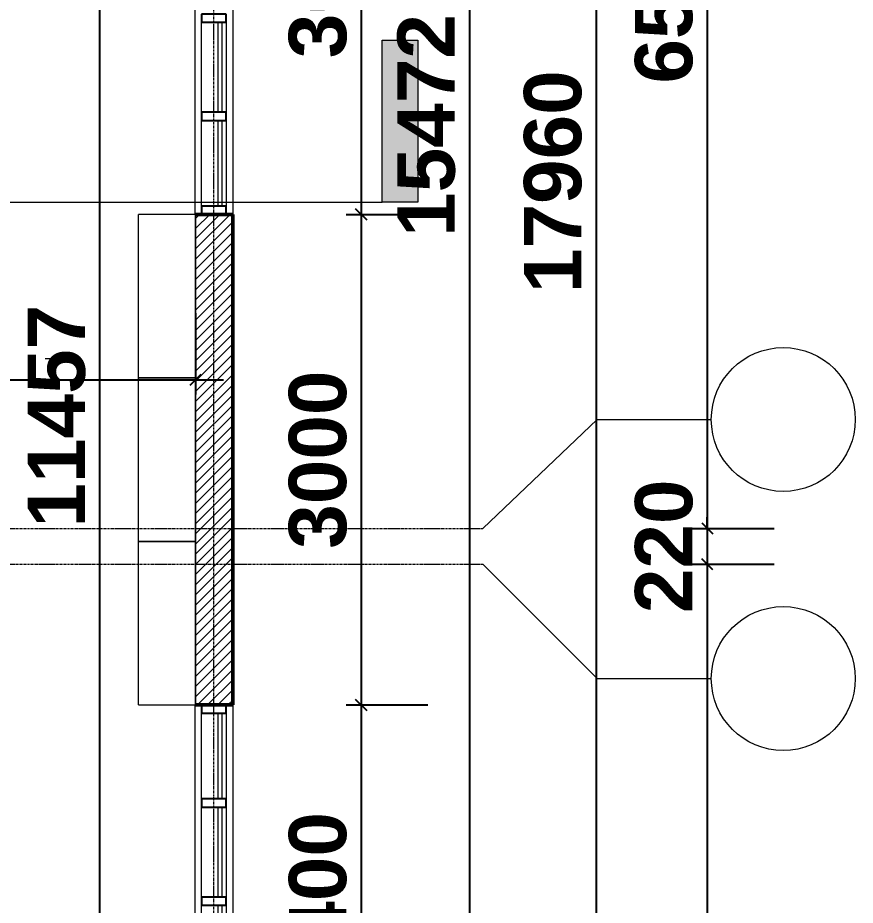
# Model space of a CAD drawing. Header units: inches. Extents: x 22 to 382261, y 22 to 371281.
# Drawn here: x 48097 to 53217, y 169352 to 174780 of the extents above; entities that cross this region are included whole.
import ezdxf

# ---------------------------------------------------------------- set-up
doc = ezdxf.new("R2010")
doc.units = ezdxf.units.IN
doc.header["$MEASUREMENT"] = 0
doc.linetypes.add('Grid Line 1_2_', pattern=[22.225, 12.7, -3.175, 3.175, -3.175])
for name, color, linetype, lineweight in [('A-ANNO-DIMS', 211, 'Continuous', 9), ('A-GLAZ-CURT', 52, 'Continuous', 9), ('A-GLAZ-CWMG', 51, 'Continuous', 9), ('A-WALL-PATT', 111, 'Continuous', 9), ('G-ANNO-DIMS', 111, 'Continuous', 9), ('G-ANNO-SYMB', 111, 'Continuous', 9), ('I-FURN', 30, 'Continuous', 9), ('I-WALL', 2, 'Continuous', 9), ('S-GRID', 1, 'Continuous', 9), ('S-GRID-IDEN', 1, 'Continuous', 9)]:
    doc.layers.add(name, color=color, linetype=linetype, lineweight=lineweight)
doc.styles.add('Arial_B', font='arialbd.ttf', dxfattribs={"height": 350.793651})
doc.dimstyles.new('2', dxfattribs={"dimscale": 304.8, "dimtxt": 346.888196, "dimasz": 0.221354, "dimexe": 1.338583, "dimexo": 0.0625, "dimgap": 0.278871, "dimtad": 1, "dimdec": 0, "dimzin": 0, "dimdsep": 46, "dimtxsty": 'Arial_B', "dimblk1": 'OBLIQUE', "dimblk2": 'OBLIQUE', "dimsah": 1, "dimcen": 0.09, "dimdle": 0.557743, "dimazin": 0, "dimtfac": 1, "dimtdec": 4, "dimtix": 1, "dimtmove": 0, "dimatfit": 3, "dimfxl": 0.557743, "dimfxlon": 1, "dimtvp": 1, "dimtolj": 1, "dimtzin": 0, "dimarcsym": 2})

# ---------------------------------------------------------------- blocks, each defined once
blk = doc.blocks.new('System Panel - Glazed-442047-02-FIRST FLOOR DIM - PART B')
at = {"layer": 'A-GLAZ-CURT', "lineweight": 18}
for p, q in [((275, 49.5), (-275, 49.5)), ((-275, 49.5), (-275, 24.5)), ((-275, 24.5), (275, 24.5)), ((275, 24.5), (275, 49.5))]:
    blk.add_line(p, q, dxfattribs=at)
blk = doc.blocks.new('System Panel - Glazed-442036-02-FIRST FLOOR DIM - PART B')
at = {"layer": 'A-GLAZ-CURT', "lineweight": 18}
for p, q in [((262.5, 49.5), (-262.5, 49.5)), ((-262.5, 49.5), (-262.5, 24.5)), ((-262.5, 24.5), (262.5, 24.5)), ((262.5, 24.5), (262.5, 49.5))]:
    blk.add_line(p, q, dxfattribs=at)
blk = doc.blocks.new('Rectangular Mullion - 50 x 150mm-441106-02-FIRST FLOOR DIM - PART B')
at = {"layer": 'A-GLAZ-CWMG'}
for p, q in [((22763.297347, 5783.191796), (22763.297347, 6333.191796)), ((22913.297347, 6333.191796), (22913.297347, 5783.191796))]:
    blk.add_line(p, q, dxfattribs=at)
blk = doc.blocks.new('Rectangular Mullion - 50 x 150mm-440587-02-FIRST FLOOR DIM - PART B')
at = {"layer": 'A-GLAZ-CWMG'}
for p, q in [((22763.3, 6383.2), (22763.3, 6908.2)), ((22913.3, 6908.2), (22913.3, 6383.2))]:
    blk.add_line(p, q, dxfattribs=at)
blk = doc.blocks.new('Rectangular Mullion - 50 x 150mm-442040-02-FIRST FLOOR DIM - PART B')
at = {"layer": 'A-GLAZ-CWMG', "lineweight": 25}
for p, q in [((-50, 75), (0, 75)), ((-50, -75), (-50, 75)), ((0, 75), (0, -75)), ((0, -75), (-50, -75))]:
    blk.add_line(p, q, dxfattribs=at)
blk = doc.blocks.new('Rectangular Mullion - 50 x 150mm-442033-02-FIRST FLOOR DIM - PART B')
at = {"layer": 'A-GLAZ-CWMG', "lineweight": 25}
for p, q in [((-25, 75), (25, 75)), ((-25, -75), (-25, 75)), ((25, 75), (25, -75)), ((25, -75), (-25, -75))]:
    blk.add_line(p, q, dxfattribs=at)
blk = doc.blocks.new('Rectangular Mullion - 50 x 150mm-V6-02-FIRST FLOOR DIM - PART B')
at = {"layer": 'A-GLAZ-CWMG', "lineweight": 25}
for p, q in [((-25, 75), (25, 75)), ((-25, -75), (-25, 75)), ((25, 75), (25, -75)), ((25, -75), (-25, -75))]:
    blk.add_line(p, q, dxfattribs=at)
blk = doc.blocks.new('Rectangular Mullion - 50 x 150mm-442043-02-FIRST FLOOR DIM - PART B')
at = {"layer": 'A-GLAZ-CWMG', "lineweight": 25}
for p, q in [((0, 75), (-50, 75)), ((-50, 75), (-50, -75)), ((0, -75), (0, 75)), ((-50, -75), (0, -75))]:
    blk.add_line(p, q, dxfattribs=at)
blk = doc.blocks.new('M8 - M8-876421-02-FIRST FLOOR DIM - PART B')
at = {"layer": 'I-FURN'}
for p, q in [((0, 350), (1000, 350)), ((0, 350), (0, 4)), ((1000, 4), (1000, 350)), ((1000, 4), (0, 4)), ((0, 4), (0, 0)), ((1000, 4), (0, 4)), ((0, 0), (1000, 0)), ((1000, 0), (1000, 4))]:
    blk.add_line(p, q, dxfattribs=at)
blk = doc.blocks.new('M8 - M8-872269-02-FIRST FLOOR DIM - PART B')
at = {"layer": 'I-FURN'}
for p, q in [((1000, 0), (0, 0)), ((0, 0), (0, -4)), ((1000, -4), (1000, 0)), ((0, -4), (1000, -4)), ((0, -4), (1000, -4)), ((0, -4), (0, -350)), ((1000, -350), (1000, -4)), ((1000, -350), (0, -350))]:
    blk.add_line(p, q, dxfattribs=at)
blk = doc.blocks.new('Section - M_Section Tail - Filled-28045-02-FIRST FLOOR DIM - PART B')
at = {"layer": 'G-ANNO-SYMB'}
blk.add_hatch(color=256, dxfattribs=at).paths.add_polyline_path([(0, 9), (0, 0), (-2, 0), (-2, 9)])
for p, q in [((0, 9), (-2, 9)), ((-2, 9), (-2, 0)), ((0, 0), (0, 9)), ((-2, 0), (0, 0))]:
    blk.add_line(p, q, dxfattribs=at)
blk = doc.blocks.new('_Oblique')
at = {"color": 0, "linetype": 'ByBlock', "lineweight": -2}
blk.add_line((-0.5, -0.5), (0.5, 0.5), dxfattribs=at)
blk = doc.blocks.new('*D5500')
at = {"layer": 'A-ANNO-DIMS', "color": 0, "lineweight": -2, "transparency": 16777216}
for p, q in [((50860.4, 166214.6), (50860.4, 182027)), ((50769.5, 181857), (51268.4, 181857)), ((50769.5, 166384.6), (51268.4, 166384.6))]:
    blk.add_line(p, q, dxfattribs=at)
at = {"layer": 'Defpoints', "color": 0, "transparency": 16777216}
for p in [(50750.4, 181857), (50860.4, 181857), (50750.4, 166384.6)]:
    blk.add_point(p, dxfattribs=at)
at = {"layer": 'A-ANNO-DIMS', "color": 0, "lineweight": -2, "transparency": 16777216, "xscale": 67.46874999999999, "yscale": 67.46874999999999, "zscale": 67.46874999999999}
for p, rotation in [((50860.4, 181857), 90), ((50860.4, 166384.6), 270)]:
    blk.add_blockref('_Oblique', p, dxfattribs=dict(at, rotation=rotation))
at = {"layer": 'A-ANNO-DIMS', "color": 0, "transparency": 16777216, "insert": (50596.3, 174120.8), "char_height": 350.79, "width": 1026.089, "attachment_point": 5, "rotation": 90, "style": 'Arial_B'}
blk.add_mtext('\\A1;15472', dxfattribs=at)
blk = doc.blocks.new('*D5507')
at = {"layer": 'A-ANNO-DIMS', "color": 0, "lineweight": -2, "transparency": 16777216}
for p, q in [((50196.8, 176747), (50196.8, 173407)), ((50105.8, 176577), (50604.8, 176577)), ((50105.8, 173577), (50604.8, 173577))]:
    blk.add_line(p, q, dxfattribs=at)
at = {"layer": 'Defpoints', "color": 0, "transparency": 16777216}
for p in [(50086.8, 176577), (50086.8, 173577), (50196.8, 173577)]:
    blk.add_point(p, dxfattribs=at)
at = {"layer": 'A-ANNO-DIMS', "color": 0, "lineweight": -2, "transparency": 16777216, "xscale": 67.46874999999999, "yscale": 67.46874999999999, "zscale": 67.46874999999999}
for p, rotation in [((50196.8, 176577), 90), ((50196.8, 173577), 270)]:
    blk.add_blockref('_Oblique', p, dxfattribs=dict(at, rotation=rotation))
at = {"layer": 'A-ANNO-DIMS', "color": 0, "transparency": 16777216, "insert": (49932.7, 175077), "char_height": 350.79, "width": 820.872, "attachment_point": 5, "rotation": 90, "style": 'Arial_B'}
blk.add_mtext('\\A1;3000', dxfattribs=at)
blk = doc.blocks.new('*D5508')
at = {"layer": 'A-ANNO-DIMS', "color": 0, "lineweight": -2, "transparency": 16777216}
for p, q in [((50196.8, 173747), (50196.8, 170407)), ((50105.8, 173577), (50604.8, 173577)), ((50105.8, 170577), (50604.8, 170577))]:
    blk.add_line(p, q, dxfattribs=at)
at = {"layer": 'Defpoints', "color": 0, "transparency": 16777216}
for p in [(50086.8, 173577), (50086.8, 170577), (50196.8, 170577)]:
    blk.add_point(p, dxfattribs=at)
at = {"layer": 'A-ANNO-DIMS', "color": 0, "lineweight": -2, "transparency": 16777216, "xscale": 67.46874999999999, "yscale": 67.46874999999999, "zscale": 67.46874999999999}
for p, rotation in [((50196.8, 173577), 90), ((50196.8, 170577), 270)]:
    blk.add_blockref('_Oblique', p, dxfattribs=dict(at, rotation=rotation))
at = {"layer": 'A-ANNO-DIMS', "color": 0, "transparency": 16777216, "insert": (49932.7, 172077), "char_height": 350.79, "width": 820.872, "attachment_point": 5, "rotation": 90, "style": 'Arial_B'}
blk.add_mtext('\\A1;3000', dxfattribs=at)
blk = doc.blocks.new('*D5509')
at = {"layer": 'A-ANNO-DIMS', "color": 0, "lineweight": -2, "transparency": 16777216}
for p, q in [((50196.8, 170747), (50196.8, 168007)), ((50105.8, 170577), (50604.8, 170577)), ((50105.8, 168177), (50604.8, 168177))]:
    blk.add_line(p, q, dxfattribs=at)
at = {"layer": 'Defpoints', "color": 0, "transparency": 16777216}
for p in [(50086.8, 170577), (50086.8, 168177), (50196.8, 168177)]:
    blk.add_point(p, dxfattribs=at)
at = {"layer": 'A-ANNO-DIMS', "color": 0, "lineweight": -2, "transparency": 16777216, "xscale": 67.46874999999999, "yscale": 67.46874999999999, "zscale": 67.46874999999999}
for p, rotation in [((50196.8, 170577), 90), ((50196.8, 168177), 270)]:
    blk.add_blockref('_Oblique', p, dxfattribs=dict(at, rotation=rotation))
at = {"layer": 'A-ANNO-DIMS', "color": 0, "transparency": 16777216, "insert": (49932.7, 169377), "char_height": 350.79, "width": 820.872, "attachment_point": 5, "rotation": 90, "style": 'Arial_B'}
blk.add_mtext('\\A1;2400', dxfattribs=at)
blk = doc.blocks.new('*D5512')
at = {"layer": 'A-ANNO-DIMS', "color": 0, "lineweight": -2, "transparency": 16777216}
for p, q in [((51633.9, 182927), (51633.9, 164627)), ((51543, 182757), (52041.9, 182757)), ((51543, 164797), (52041.9, 164797))]:
    blk.add_line(p, q, dxfattribs=at)
at = {"layer": 'Defpoints', "color": 0, "transparency": 16777216}
for p in [(51523.9, 182757), (51523.9, 164797), (51633.9, 164797)]:
    blk.add_point(p, dxfattribs=at)
at = {"layer": 'A-ANNO-DIMS', "color": 0, "lineweight": -2, "transparency": 16777216, "xscale": 67.46874999999999, "yscale": 67.46874999999999, "zscale": 67.46874999999999}
for p, rotation in [((51633.9, 182757), 90), ((51633.9, 164797), 270)]:
    blk.add_blockref('_Oblique', p, dxfattribs=dict(at, rotation=rotation))
at = {"layer": 'A-ANNO-DIMS', "color": 0, "transparency": 16777216, "insert": (51369.7, 173777), "char_height": 350.79, "width": 1026.089, "attachment_point": 5, "rotation": 90, "style": 'Arial_B'}
blk.add_mtext('\\A1;17960', dxfattribs=at)
blk = doc.blocks.new('*D5535')
at = {"layer": 'A-ANNO-DIMS', "color": 0, "lineweight": -2, "transparency": 16777216}
for p, q in [((28139.5, 172475), (28139.5, 172973.9)), ((49185.6, 172475), (49185.6, 172973.9)), ((27969.5, 172565.9), (49355.6, 172565.9))]:
    blk.add_line(p, q, dxfattribs=at)
at = {"layer": 'Defpoints', "color": 0, "transparency": 16777216}
for p in [(49185.6, 172565.9), (28139.5, 172455.9), (49185.6, 172455.9)]:
    blk.add_point(p, dxfattribs=at)
at = {"layer": 'A-ANNO-DIMS', "color": 0, "lineweight": -2, "transparency": 16777216, "xscale": 67.46874999999999, "yscale": 67.46874999999999, "zscale": 67.46874999999999, "rotation": 180}
blk.add_blockref('_Oblique', (28139.5, 172565.9), dxfattribs=at)
at = {"layer": 'A-ANNO-DIMS', "color": 0, "lineweight": -2, "transparency": 16777216, "xscale": 67.46874999999999, "yscale": 67.46874999999999, "zscale": 67.46874999999999}
blk.add_blockref('_Oblique', (49185.6, 172565.9), dxfattribs=at)
at = {"layer": 'A-ANNO-DIMS', "color": 0, "transparency": 16777216, "insert": (38662.5, 172830.1), "char_height": 350.79, "width": 1026.089, "attachment_point": 5, "style": 'Arial_B'}
blk.add_mtext('\\A1;21046', dxfattribs=at)
blk = doc.blocks.new('Grid - Grid Head - Circle-749417-02-FIRST FLOOR DIM - PART B')
at = {"layer": 'S-GRID-IDEN'}
blk.add_circle((0, 0), 4, dxfattribs=at)
blk = doc.blocks.new('*D5553')
at = {"layer": 'A-ANNO-DIMS', "color": 0, "lineweight": -2, "transparency": 16777216}
for p, q in [((48599.3, 166444.6), (48599.3, 178242)), ((48508.4, 178072), (49007.3, 178072)), ((48508.4, 166614.6), (49007.3, 166614.6))]:
    blk.add_line(p, q, dxfattribs=at)
at = {"layer": 'Defpoints', "color": 0, "transparency": 16777216}
for p in [(48489.3, 178072), (48599.3, 178072), (48489.3, 166614.6)]:
    blk.add_point(p, dxfattribs=at)
at = {"layer": 'A-ANNO-DIMS', "color": 0, "lineweight": -2, "transparency": 16777216, "xscale": 67.46874999999999, "yscale": 67.46874999999999, "zscale": 67.46874999999999}
for p, rotation in [((48599.3, 178072), 90), ((48599.3, 166614.6), 270)]:
    blk.add_blockref('_Oblique', p, dxfattribs=dict(at, rotation=rotation))
at = {"layer": 'A-ANNO-DIMS', "color": 0, "transparency": 16777216, "insert": (48335.2, 172343.3), "char_height": 350.79, "width": 1026.089, "attachment_point": 5, "rotation": 90, "style": 'Arial_B'}
blk.add_mtext('\\A1;11457', dxfattribs=at)
blk = doc.blocks.new('*D5612')
at = {"layer": 'A-ANNO-DIMS', "color": 0, "lineweight": -2, "transparency": 16777216}
for p, q in [((52312.8, 178357), (52312.8, 171487)), ((52403.7, 178187), (51904.8, 178187)), ((52221.8, 171657), (52720.8, 171657))]:
    blk.add_line(p, q, dxfattribs=at)
at = {"layer": 'Defpoints', "color": 0, "transparency": 16777216}
for p in [(52422.8, 178187), (52202.8, 171657), (52312.8, 171657)]:
    blk.add_point(p, dxfattribs=at)
at = {"layer": 'A-ANNO-DIMS', "color": 0, "lineweight": -2, "transparency": 16777216, "xscale": 67.46874999999999, "yscale": 67.46874999999999, "zscale": 67.46874999999999}
for p, rotation in [((52312.8, 178187), 90), ((52312.8, 171657), 270)]:
    blk.add_blockref('_Oblique', p, dxfattribs=dict(at, rotation=rotation))
at = {"layer": 'A-ANNO-DIMS', "color": 0, "transparency": 16777216, "insert": (52048.7, 174922), "char_height": 350.79, "width": 820.872, "attachment_point": 5, "rotation": 90, "style": 'Arial_B'}
blk.add_mtext('\\A1;6530', dxfattribs=at)
blk = doc.blocks.new('*D5613')
at = {"layer": 'A-ANNO-DIMS', "color": 0, "lineweight": -2, "transparency": 16777216}
for p, q in [((52312.8, 171657), (52312.8, 171724.5)), ((52221.8, 171657), (52720.8, 171657)), ((52312.8, 171657), (52312.8, 171437)), ((52221.8, 171437), (52720.8, 171437)), ((52312.8, 171437), (52312.8, 171369.6))]:
    blk.add_line(p, q, dxfattribs=at)
at = {"layer": 'Defpoints', "color": 0, "transparency": 16777216}
for p in [(52202.8, 171657), (52202.8, 171437), (52312.8, 171437)]:
    blk.add_point(p, dxfattribs=at)
at = {"layer": 'A-ANNO-DIMS', "color": 0, "lineweight": -2, "transparency": 16777216, "xscale": 67.46874999999999, "yscale": 67.46874999999999, "zscale": 67.46874999999999}
for p, rotation in [((52312.8, 171657), 270), ((52312.8, 171437), 90)]:
    blk.add_blockref('_Oblique', p, dxfattribs=dict(at, rotation=rotation))
at = {"layer": 'A-ANNO-DIMS', "color": 0, "transparency": 16777216, "insert": (52048.7, 171547), "char_height": 350.79, "width": 615.654, "attachment_point": 5, "rotation": 90, "style": 'Arial_B'}
blk.add_mtext('\\A1;220', dxfattribs=at)
blk = doc.blocks.new('*D5614')
at = {"layer": 'A-ANNO-DIMS', "color": 0, "lineweight": -2, "transparency": 16777216}
for p, q in [((52312.8, 171607), (52312.8, 164737)), ((52221.8, 171437), (52720.8, 171437)), ((52403.7, 164907), (51904.8, 164907))]:
    blk.add_line(p, q, dxfattribs=at)
at = {"layer": 'Defpoints', "color": 0, "transparency": 16777216}
for p in [(52202.8, 171437), (52312.8, 164907), (52422.8, 164907)]:
    blk.add_point(p, dxfattribs=at)
at = {"layer": 'A-ANNO-DIMS', "color": 0, "lineweight": -2, "transparency": 16777216, "xscale": 67.46874999999999, "yscale": 67.46874999999999, "zscale": 67.46874999999999}
for p, rotation in [((52312.8, 171437), 90), ((52312.8, 164907), 270)]:
    blk.add_blockref('_Oblique', p, dxfattribs=dict(at, rotation=rotation))
at = {"layer": 'A-ANNO-DIMS', "color": 0, "transparency": 16777216, "insert": (52048.7, 168172), "char_height": 350.79, "width": 820.872, "attachment_point": 5, "rotation": 90, "style": 'Arial_B'}
blk.add_mtext('\\A1;6530', dxfattribs=at)

msp = doc.modelspace()

# ---------------------------------------------------------------- hatches: boundary and pattern name
at = {"layer": 'A-WALL-PATT'}
h = msp.add_hatch(dxfattribs=at)
h.set_pattern_fill('FP_1', color=256, style=0, pattern_type=2)
h.set_pattern_definition([(45, (26458.296, 169618.836), (-31.1127, 31.1127), [])])
h.paths.add_polyline_path([(49411.6, 166384.6), (49411.6, 168177), (49181.6, 168177), (49181.6, 166384.6)])
h.paths.add_polyline_path([(49411.6, 170577), (49411.6, 173577), (49185.6, 173577), (49185.6, 170577)])
h.paths.add_polyline_path([(49268.7, 176577), (49411.6, 176577), (49411.6, 178777), (49181.6, 178777), (49181.6, 177254.5), (49184.2, 177254.5), (49184.2, 176579.5), (49181.6, 176579.5), (49181.6, 176577), (49184.2, 176577)])
h.paths.add_polyline_path([(49181.6, 181177), (49411.6, 181177), (49411.6, 181857), (49181.6, 181857), (49181.6, 181627)])

# ---------------------------------------------------------------- linework, layer by layer
at = {"layer": 'G-ANNO-DIMS'}
msp.add_line((48264.8, 172694.9), (48341.9, 172694.9), dxfattribs=at)
at = {"layer": 'G-ANNO-SYMB'}
msp.add_line((13325.2, 173652), (50324.3, 173652), dxfattribs=at)
at = {"layer": 'I-WALL'}
for p, q in [((49181.6, 173577), (49181.6, 176577)), ((49411.6, 176577), (49411.6, 173577)), ((49181.6, 168177), (49181.6, 170577)), ((49411.6, 170577), (49411.6, 168177))]:
    msp.add_line(p, q, dxfattribs=at)
at = {"layer": 'I-WALL', "lineweight": 50}
for p, q in [((49411.6, 173577), (49185.6, 173577)), ((49411.6, 170577), (49411.6, 173577)), ((49185.6, 170577), (49411.6, 170577))]:
    msp.add_line(p, q, dxfattribs=at)
at = {"layer": 'S-GRID', "linetype": 'Grid Line 1_2_'}
for p, q in [((49296.6, 160215.5), (49296.6, 184629.6)), ((13374.5, 171657), (50940.5, 171657)), ((13374.5, 171437), (50940.5, 171437))]:
    msp.add_line(p, q, dxfattribs=at)
at = {"layer": 'S-GRID'}
for p, q in [((50940.5, 171657), (51639, 172322.6)), ((51639, 172322.6), (52337.5, 172322.6)), ((50940.5, 171437), (51639, 170738.5)), ((51639, 170738.5), (52337.5, 170738.5))]:
    msp.add_line(p, q, dxfattribs=at)

# ---------------------------------------------------------------- block references
at = {"layer": 'A-GLAZ-CURT', "rotation": 269.9999999999999}
for name, p in [('System Panel - Glazed-442047-02-FIRST FLOOR DIM - PART B', (49296.6, 174477)), ('System Panel - Glazed-442036-02-FIRST FLOOR DIM - PART B', (49296.6, 173889.5)), ('System Panel - Glazed-442036-02-FIRST FLOOR DIM - PART B', (49296.6, 170264.5)), ('System Panel - Glazed-442047-02-FIRST FLOOR DIM - PART B', (49296.6, 169677)), ('System Panel - Glazed-442047-02-FIRST FLOOR DIM - PART B', (49296.6, 169077))]:
    msp.add_blockref(name, p, dxfattribs=at)
at = {"layer": 'A-GLAZ-CWMG', "extrusion": (0, 0, -1), "rotation": 270.0000000000001}
for name, p in [('Rectangular Mullion - 50 x 150mm-442033-02-FIRST FLOOR DIM - PART B', (-49296.6, 174777)), ('Rectangular Mullion - 50 x 150mm-V6-02-FIRST FLOOR DIM - PART B', (-49296.6, 174177)), ('Rectangular Mullion - 50 x 150mm-442040-02-FIRST FLOOR DIM - PART B', (-49296.6, 173577)), ('Rectangular Mullion - 50 x 150mm-442033-02-FIRST FLOOR DIM - PART B', (-49296.6, 169977)), ('Rectangular Mullion - 50 x 150mm-442033-02-FIRST FLOOR DIM - PART B', (-49296.6, 169377))]:
    msp.add_blockref(name, p, dxfattribs=at)
at = {"layer": 'A-GLAZ-CWMG'}
for name, p in [('Rectangular Mullion - 50 x 150mm-441106-02-FIRST FLOOR DIM - PART B', (26458.3, 168418.8)), ('Rectangular Mullion - 50 x 150mm-440587-02-FIRST FLOOR DIM - PART B', (26458.3, 167243.8)), ('Rectangular Mullion - 50 x 150mm-440587-02-FIRST FLOOR DIM - PART B', (26458.3, 163618.8)), ('Rectangular Mullion - 50 x 150mm-441106-02-FIRST FLOOR DIM - PART B', (26458.3, 163618.8)), ('Rectangular Mullion - 50 x 150mm-441106-02-FIRST FLOOR DIM - PART B', (26458.3, 163018.8))]:
    msp.add_blockref(name, p, dxfattribs=at)
at = {"layer": 'A-GLAZ-CWMG', "rotation": 89.99999999999993}
msp.add_blockref('Rectangular Mullion - 50 x 150mm-442043-02-FIRST FLOOR DIM - PART B', (49296.6, 170577), dxfattribs=at)
at = {"layer": 'G-ANNO-SYMB', "extrusion": (0, 0, -1), "xscale": 110, "yscale": 110, "zscale": 110}
msp.add_blockref('Section - M_Section Tail - Filled-28045-02-FIRST FLOOR DIM - PART B', (-50324.3, 173652), dxfattribs=at)
at = {"layer": 'I-FURN'}
for name, p, rotation in [('M8 - M8-876421-02-FIRST FLOOR DIM - PART B', (49185.6, 172577), 89.99999999999967), ('M8 - M8-872269-02-FIRST FLOOR DIM - PART B', (49185.6, 172577), 269.9999999999997), ('M8 - M8-876421-02-FIRST FLOOR DIM - PART B', (49185.6, 170577), 89.99999999999967)]:
    msp.add_blockref(name, p, dxfattribs=dict(at, rotation=rotation))
at = {"layer": 'S-GRID-IDEN', "xscale": 110, "yscale": 110, "zscale": 110, "rotation": 269.9999999999994}
for p in [(52777.5, 172322.6), (52777.5, 170738.5)]:
    msp.add_blockref('Grid - Grid Head - Circle-749417-02-FIRST FLOOR DIM - PART B', p, dxfattribs=at)

# ---------------------------------------------------------------- dimensions: what is measured, and where the dimension line sits
at = {"layer": 'A-ANNO-DIMS'}
for base, p1, p2, override, picture, middle in [((51633.9, 164797), (51523.9, 182757), (51523.9, 164797), {"dimpost": '<>', "dimfxl": 17960}, '*D5512', (51369.7, 173777)), ((50860.4, 181857), (50750.4, 166384.6), (50750.4, 181857), {"dimpost": '<>', "dimfxl": 15472.45732}, '*D5500', (50596.3, 174120.8)), ((52312.8, 171657), (52422.8, 178187), (52202.8, 171657), {"dimpost": '<>', "dimfxl": 6533.704921}, '*D5612', (52048.7, 174922)), ((48599.3, 178072), (48489.3, 166614.6), (48489.3, 178072), {"dimpost": '<>', "dimfxl": 11457.45732}, '*D5553', (48335.2, 172343.3)), ((50196.8, 173577), (50086.8, 176577), (50086.8, 173577), {"dimpost": '<>', "dimfxl": 3000}, '*D5507', (49932.7, 175077)), ((50196.8, 170577), (50086.8, 173577), (50086.8, 170577), {"dimpost": '<>', "dimfxl": 3000}, '*D5508', (49932.7, 172077)), ((52312.8, 171437), (52202.8, 171657), (52202.8, 171437), {"dimpost": '<>', "dimfxl": 220}, '*D5613', (52048.7, 171547)), ((52312.8, 164907), (52202.8, 171437), (52422.8, 164907), {"dimpost": '<>', "dimfxl": 6533.704921}, '*D5614', (52048.7, 168172)), ((50196.8, 168177), (50086.8, 170577), (50086.8, 168177), {"dimpost": '<>', "dimfxl": 2400}, '*D5509', (49932.7, 169377))]:
    dim = msp.add_linear_dim(base=base, p1=p1, p2=p2, angle=90, dimstyle='2', override=override, dxfattribs=at)
    dim.commit()
    dim.dimension.update_dxf_attribs({"geometry": picture, "text_midpoint": middle})
dim = msp.add_linear_dim(base=(49185.6, 172565.9), p1=(28139.5, 172455.9), p2=(49185.6, 172455.9), dimstyle='2', override={"dimpost": '<>', "dimfxl": 21046.1}, dxfattribs=at)
dim.commit()
dim.dimension.update_dxf_attribs({"geometry": '*D5535', "text_midpoint": (38662.5, 172830.1)})

doc.saveas('drawing.dxf')
